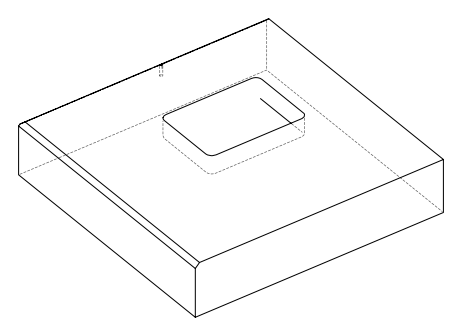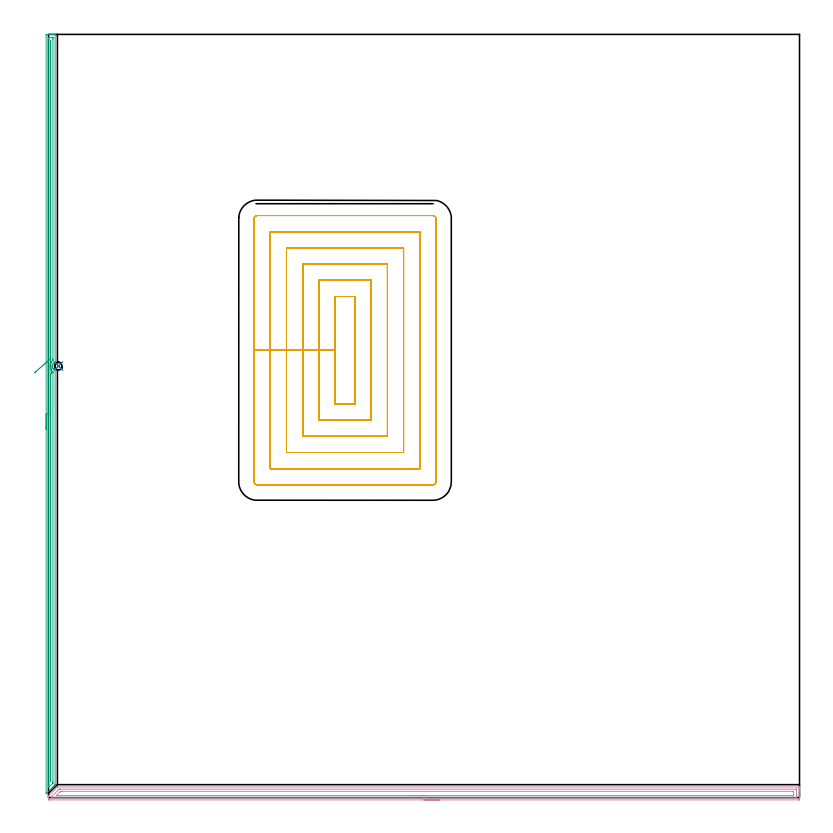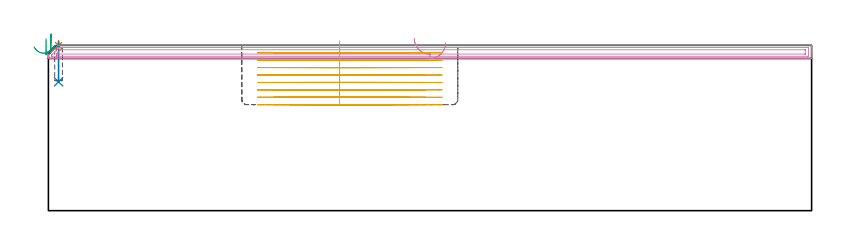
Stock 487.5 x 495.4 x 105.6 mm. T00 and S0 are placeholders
(PLAN: 5 operations, 3 tool changes, 61.9 min)
(1 SPOT_DRILL | STEP1POCKET | NXT0321_9005460120000 | 0.03 min | 2 mm3)
(2 DRILL_BLIND_HOLE_INTO_CENTER | STEP1POCKET | NXT0301_021 | 0.1 min | 440 mm3)
(3 AREA_MILL | FG_CHAMFER_SURFACE | UGT0205_001 | 11.98 min | 8325 mm3)
(4 AREA_MILL_1 | FG_CHAMFER_SURFACE_1 | UGT0205_001 | 11.89 min | 17093 mm3)
(5 MILL_RECTANGULAR_POCKET | POCKET_RECTANGULAR_STRAIGHT | UGT0201_095 | Follow Part, ap 5, ae 75% | 37.86 min | 1012633 mm3)
(TOOL NXT0321_9005460120000 | NC Spot Drill, 142deg, 12mm, Carbide, Uncoated | D12 PA142 FL30 Z2)
(TOOL NXT0301_021 | Carbide Drill 5mm [860.1-0500-015A1-MM 2214] | D5 PA140 FL28 Z2)
(TOOL UGT0205_001 | Chamfer Mill 20 x 3 x 45 deg. | D20 FL50 Z2)
(TOOL UGT0201_095 | End mill 20 mm | D20 R3 FL38 Z4)
(OP 1 SPOT_DRILL)
G17 G21 G94 G90
T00 M6
G54
G17 G0 G90 X6.5 Y280.1 S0 M3
G43 Z115.6 H0
G94 G81 G98 Z105.385 F250. R108.6
G80
M5
M2
(OP 2 DRILL_BLIND_HOLE_INTO_CENTER)
G17 G21 G94 G90
T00 M6
G54
G17 G0 G90 X6.5 Y280.1 S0 M3
G43 Z115.6 H1
G94 G81 G98 Z82.3 F250. R107.6
G80
M5
M2
(OP 3 AREA_MILL)
G17 G21 G94 G90
T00 M6
G54
G17 G0 G90 X-1.5 Y239. S1061 M3
G43 Z115.6 H0
Z109.8
G94 G1 Y239.038 Z108.928 F250.
Y239.152 Z108.064
Y239.341 Z107.212
Y239.603 Z106.38
Y239.937 Z105.574
Y240.34 Z104.8
Y240.808 Z104.064
Y241.34 Z103.372
Y241.929 Z102.729
Y242.572 Z102.14
Y243.264 Z101.608
Y244. Z101.14
Y244.774 Z100.737
Y245.58 Z100.403
Y246.412 Z100.141
Y247.264 Z99.952
Y248.128 Z99.838
Y249. Z99.8
Y494.777
X-1.498 Y495.073
X-1.494 Y495.39 Z99.803
X-1.21 Y495.4 Z100.087
X1.4 Z102.694
X1.926 Z103.223
X2.27 Z103.566
X2.796 Z104.092
X3.14 Z104.434
X3.827 Z105.127
X4.071 Z105.37
X4.187 Y495.398 Z105.479
X4.297 Y495.39 Z105.588
X4.3 Y495.223 Z105.6
Y282.962
Y282.508 Z105.585
X4.241 Y282.481 Z105.53
X4.01 Y282.387 Z105.308
X3.824 Y282.298 Z105.123
X3.763 Y282.262 Z105.062
X3.632 Y282.183 Z104.93
X3.575 Y282.144 Z104.873
X3.447 Y282.055 Z104.746
X3.346 Y281.968 Z104.644
X3.167 Y281.788 Z104.467
X3.006 Y281.593 Z104.304
X2.864 Y281.383 Z104.162
X2.743 Y281.162 Z104.04
X2.677 Y280.999 Z103.974
X2.654 Y280.945 Z103.952
X2.587 Y280.724 Z103.884
X2.56 Y280.596 Z103.858
X2.539 Y280.498 Z103.838
X2.53 Y280.411 Z103.827
X2.517 Y280.281 Z103.808
X2.516 Y280.269 Z103.807
X2.513 Y280.185 Z103.806
X2.514 Y280.147 Z103.803
X2.513 Y280.12 Z103.801
X2.511 Y280.083 Z103.802
Y280.042
X2.515 Y279.983 Z103.805
X2.516 Y279.973 Z103.806
X2.518 Y279.919 Z103.812
X2.525 Y279.834 Z103.818
X2.526 Y279.818 Z103.819
X2.538 Y279.73 Z103.836
X2.546 Y279.685 Z103.842
X2.559 Y279.596 Z103.858
X2.618 Y279.375 Z103.911
X2.704 Y279.136 Z104.001
X2.813 Y278.907 Z104.112
X2.944 Y278.689 Z104.244
X3.098 Y278.482 Z104.397
X3.218 Y278.353 Z104.517
X3.297 Y278.278 Z104.597
X3.345 Y278.233 Z104.645
X3.552 Y278.072 Z104.849
X3.575 Y278.058 Z104.871
X3.767 Y277.934 Z105.065
X3.84 Y277.897 Z105.138
X3.997 Y277.819 Z105.295
X4.145 Y277.759 Z105.443
X4.238 Y277.721 Z105.535
X4.295 Y277.692 Z105.591
X4.3 Y277.599 Z105.6
Y8.586
X4.297 Y8.405 Z105.589
X4.22 Y8.319 Z105.517
X2.944 Y7.044 Z104.244
X-1.441 Y2.658 Z99.856
X-1.494 Y2.617 Z99.803
X-1.496 Y2.629 Z99.802
X-1.499 Y2.691 Z99.799
X-1.5 Y249. Z99.8
X-0.086 Z101.214
X-0.085 Y492.728 Z101.215
X-0.084 Y492.989 Z101.216
X-0.081 Y493.305 Z101.219
X-0.079 Y493.376 Z101.221
X-0.003 Y493.39 Z101.297
X0.134 Y493.396 Z101.434
X0.53 Y493.399 Z101.83
X1. Y493.4 Z102.3
X2.742 Y493.398 Z104.042
X2.856 Y493.392 Z104.156
X2.879 Y493.39 Z104.179
X2.881 Y493.349 Z104.181
X2.884 Y493.252 Z104.184
X2.885 Y492.989 Z104.185
X2.886 Y492.356 Z104.186
Y284.749
X2.884 Y284.118 Z104.184
X2.882 Y283.986 Z104.182
X2.879 Y283.923 Z104.179
X2.873 Y283.896 Z104.173
X2.83 Y283.856 Z104.13
X2.529 Y283.589 Z103.829
X2.27 Y283.322 Z103.57
X2.109 Y283.128 Z103.409
X1.983 Y282.962 Z103.283
X1.751 Y282.602 Z103.051
X1.635 Y282.391 Z102.935
X1.481 Y282.068 Z102.781
X1.466 Y282.034 Z102.766
X1.456 Y282.011 Z102.756
X1.4 Y281.859 Z102.7
X1.245 Y281.333 Z102.545
X1.212 Y281.174 Z102.512
X1.154 Y280.855 Z102.454
X1.12 Y280.568 Z102.42
X1.104 Y280.281 Z102.404
X1.1 Y279.992 Z102.4
X1.118 Y279.676 Z102.418
X1.149 Y279.387 Z102.449
X1.206 Y279.046 Z102.506
X1.323 Y278.572 Z102.623
X1.349 Y278.493 Z102.649
X1.4 Y278.351 Z102.7
X1.539 Y278.016 Z102.839
X1.627 Y277.833 Z102.927
X1.751 Y277.599 Z103.051
X1.953 Y277.276 Z103.253
X2.27 Y276.872 Z103.57
X2.426 Y276.706 Z103.726
X2.594 Y276.55 Z103.894
X2.856 Y276.319 Z104.156
X2.879 Y276.286 Z104.179
X2.882 Y276.27 Z104.182
X2.884 Y276.231 Z104.184
X2.885 Y276.073 Z104.185
X2.886 Y10.373 Z104.186
X2.884 Y9.743 Z104.184
X2.88 Y9.48 Z104.18
X2.879 Y9.445 Z104.179
X2.851 Y9.411 Z104.151
X2.794 Y9.348 Z104.094
X2.706 Y9.256 Z104.006
X2.595 Y9.145 Z103.895
X0.248 Y6.798 Z101.548
X-0.001 Y6.557 Z101.299
X-0.055 Y6.506 Z101.245
X-0.079 Y6.493 Z101.221
X-0.081 Y6.533 Z101.219
X-0.084 Y6.798 Z101.216
X-0.085 Y7.153 Z101.215
X-0.086 Y7.431 Z101.214
Y249.
X1.328 Z102.628
X1.329 Y275.065 Z102.629
X1.331 Y275.212 Z102.631
X1.335 Y275.309 Z102.635
X1.338 Y275.345 Z102.638
X1.346 Y275.337 Z102.646
X1.4 Y275.281 Z102.7
X1.441 Y275.231 Z102.741
X1.459 Y275.208 Z102.759
X1.464 Y275.138 Z102.764
X1.47 Y274.992 Z102.77
X1.471 Y274.918 Z102.771
Y12.087
X1.468 Y11.267 Z102.768
X1.465 Y11.2 Z102.765
X1.4 Y10.411 Z102.7
X1.385 Y10.389 Z102.685
X1.372 Y10.373 Z102.672
X1.351 Y10.361 Z102.651
X1.334 Y10.358 Z102.634
X1.332 Y10.373 Z102.632
X1.33 Y10.398 Z102.63
X1.329 Y10.446 Z102.629
X1.328 Y249. Z102.628
Y249.872 Z102.667
Y250.736 Z102.78
Y251.588 Z102.969
Y252.42 Z103.232
Y253.226 Z103.565
Y254. Z103.968
Y254.736 Z104.437
Y255.428 Z104.968
Y256.071 Z105.557
Y256.66 Z106.201
Y257.192 Z106.893
Y257.66 Z107.628
Y258.063 Z108.402
Y258.397 Z109.208
Y258.659 Z110.04
Y258.848 Z110.892
Y258.962 Z111.757
Y259. Z112.628
G0 X1.804 Y275.362 Z113.116
G1 Y275.357 Z112.244
X1.801 Y275.429 Z111.374
X1.794 Y275.576 Z110.514
X1.783 Y275.797 Z109.671
X1.768 Y276.09 Z108.849
X1.751 Y276.455 Z108.057
X1.729 Y276.886 Z107.299
X1.705 Y277.382 Z106.582
X1.678 Y277.939 Z105.91
X1.648 Y278.552 Z105.29
X1.615 Y279.216 Z104.726
X1.581 Y279.927 Z104.222
X1.544 Y280.68 Z103.782
X1.505 Y281.468 Z103.409
X1.465 Y282.285 Z103.106
X1.424 Y283.125 Z102.876
X1.382 Y283.983 Z102.72
X1.34 Y284.85 Z102.64
X1.335 Y284.933 Z102.635
X1.331 Y285.128 Z102.631
X1.329 Y285.422 Z102.629
X1.328 Y285.57 Z102.628
X1.329 Y491.274 Z102.629
X1.332 Y491.348 Z102.632
X1.335 Y491.389 Z102.635
X1.353 Y491.392 Z102.653
X1.4 Y491.394 Z102.7
X1.458 Y491.39 Z102.758
X1.466 Y491.275 Z102.766
X1.47 Y491.202 Z102.77
X1.471 Y491.129 Z102.771
Y285.496
Y285.349
X1.466 Y285.056 Z102.766
X1.463 Y284.989 Z102.763
X1.458 Y284.979 Z102.758
X1.441 Y284.957 Z102.741
X1.4 Y284.911 Z102.7
X1.347 Y284.857 Z102.647
X1.34 Y284.85 Z102.64
X0.798 Y284.377 Z102.146
X0.226 Y283.877 Z101.716
X-0.372 Y283.355 Z101.355
X-0.991 Y282.813 Z101.064
X-1.627 Y282.258 Z100.846
X-2.275 Y281.691 Z100.702
X-2.93 Y281.119 Z100.634
X-3.586 Y280.545 Z100.642
X-4.24 Y279.973 Z100.726
X-4.886 Y279.409 Z100.885
X-5.519 Y278.856 Z101.119
X-6.134 Y278.318 Z101.425
X-6.727 Y277.8 Z101.801
X-7.293 Y277.305 Z102.244
X-7.827 Y276.838 Z102.75
X-8.327 Y276.402 Z103.317
X-8.787 Y276. Z103.94
X-9.205 Y275.635 Z104.613
G0 Z115.6
M5
M2
(OP 4 AREA_MILL_1)
G17 G21 G94 G90
T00 M6
G54
G17 G0 G90 X253.75 Y-1.5 S1061 M3
G43 Z115.6 H0
Z107.2
G94 G1 X253.712 Z106.328 F250.
X253.598 Z105.463
X253.409 Z104.612
X253.147 Z103.78
X252.813 Z102.974
X252.41 Z102.2
X251.942 Z101.464
X251.411 Z100.772
X250.821 Z100.129
X250.178 Z99.54
X249.486 Z99.008
X248.75 Z98.54
X247.976 Z98.137
X247.17 Z97.803
X246.338 Z97.541
X245.487 Z97.352
X244.622 Z97.238
X243.75 Z97.2
X0.625
X0.49 Y-1.499 Z97.201
X0.002 Y-1.491 Z97.205
X0. Y-1.231 Z97.466
Y-0.875 Z97.821
Y-0.337 Z98.358
Y0.018 Z98.713
Y0.912 Z99.61
X0.002 Y1.091 Z99.788
X0.029 Y1.13 Z99.828
X5.676 Y6.776 Z105.474
X5.806 Y6.898 Z105.587
X5.988 Y6.9 Z105.6
X487.322
X487.49 Y6.897 Z105.588
X487.493 Y6.832 Z105.523
X487.5 Y6.402 Z105.102
Y6.093 Z104.793
Y5.381 Z104.077
Y4.132 Z102.829
Y2.7 Z101.396
X487.499 Y-1.498 Z97.2
X487.498 Z97.199
X486.875 Y-1.5 Z97.2
X243.75
Y-0.086 Z98.614
X2.413 Y-0.085 Z98.615
X2.308 Y-0.084 Z98.616
X2.101 Y-0.079 Z98.621
X2.009 Y-0.07 Z98.63
X2.006 Y-0.04 Z98.66
X2.005 Y0.018 Z98.718
X2.009 Y0.422 Z99.122
X2.024 Y0.662 Z99.362
X2.264 Y0.912 Z99.612
X2.338 Y0.987 Z99.687
X6.36 Y5.01 Z103.71
X6.734 Y5.381 Z104.081
X6.811 Y5.453 Z104.153
X6.837 Y5.475 Z104.175
X6.882 Y5.479 Z104.179
X7.672 Y5.485 Z104.185
X7.776
X485.087
X485.192 Y5.483 Z104.183
X485.399 Y5.479 Z104.179
X485.491 Y5.47 Z104.17
X485.494 Y5.44 Z104.14
X485.496 Y5.381 Z104.081
X485.5 Y4.969 Z103.669
X485.499 Y0.501 Z99.201
X485.492 Y0.018 Z98.718
X485.49 Y-0.078 Z98.622
X485.296 Y-0.083 Z98.617
X485.191 Y-0.085 Z98.615
X243.75 Y-0.086 Z98.614
Y1.328 Z100.028
X5.327 Y1.329 Z100.029
X5.249 Y1.33 Z100.03
X5.163 Y1.334 Z100.034
X5.146 Y1.335 Z100.035
X5.152 Y1.344 Z100.044
X5.179 Y1.376 Z100.076
X5.35 Y1.55 Z100.25
X7.393 Y3.594 Z102.294
X7.585 Y3.784 Z102.484
X7.776 Y3.969 Z102.669
X7.885 Y4.064 Z102.764
X7.984 Y4.067 Z102.767
X8.194 Y4.07 Z102.77
X8.67 Y4.071 Z102.771
X9.086
X482.822
X483.3 Y4.07 Z102.77
X483.459 Y4.068 Z102.768
X483.484 Y4.066 Z102.766
X483.49 Y4.064 Z102.764
X483.493 Y4.034 Z102.734
X483.498 Y3.927 Z102.627
X483.499 Y3.794 Z102.494
X483.5 Y3.594 Z102.294
Y1.806 Z100.506
X483.499 Y1.606 Z100.306
X483.495 Y1.406 Z100.106
X483.49 Y1.35 Z100.05
X483.485 Y1.334 Z100.034
X483.477 Y1.333 Z100.033
X483.419 Y1.33 Z100.03
X483.3 Y1.329 Z100.029
X243.75 Y1.328 Z100.028
X242.879 Z100.066
X242.014 Z100.18
X241.162 Z100.369
X240.33 Z100.632
X239.524 Z100.965
X238.75 Z101.368
X238.014 Z101.837
X237.322 Z102.368
X236.679 Z102.957
X236.09 Z103.601
X235.559 Z104.293
X235.09 Z105.028
X234.687 Z105.802
X234.353 Z106.608
X234.091 Z107.44
X233.902 Z108.292
X233.788 Z109.157
X233.75 Z110.028
G0 Z115.6
M5
M2
(OP 5 MILL_RECTANGULAR_POCKET)
G17 G21 G94 G90
T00 M6
G54
G17 G0 G90 X186. Y319.277 S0 M3
G43 Z115.6 H0
Z108.6
G94 G1 Y290.4 Z100.862 F250.
Y255.5 F500.
X199.
Y325.3
X186.
Y290.4
X175.5
Y245.
X209.5
Y335.8
X175.5
Y290.4
X165.
Y234.5
X220.
Y346.3
X165.
Y290.4
X154.5
Y224.
X230.5
Y356.8
X154.5
Y290.4
X144.
Y213.5
X241.
Y367.3
X144.
Y290.4
X133.5
Y205.
G3 X135.5 Y203. R2.
G1 X249.5
G3 X251.5 Y205. R2.
G1 Y375.8
G3 X249.5 Y377.8 R2.
G1 X135.5
G3 X133.5 Y375.8 R2.
G1 Y290.4
Y289.4
G0 X186. Y319.277 Z103.862
G1 Y290.4 Z96.125 F250.
Y255.5 F500.
X199.
Y325.3
X186.
Y290.4
X175.5
Y245.
X209.5
Y335.8
X175.5
Y290.4
X165.
Y234.5
X220.
Y346.3
X165.
Y290.4
X154.5
Y224.
X230.5
Y356.8
X154.5
Y290.4
X144.
Y213.5
X241.
Y367.3
X144.
Y290.4
X133.5
Y205.
G3 X135.5 Y203. R2.
G1 X249.5
G3 X251.5 Y205. R2.
G1 Y375.8
G3 X249.5 Y377.8 R2.
G1 X135.5
G3 X133.5 Y375.8 R2.
G1 Y290.4
Y289.4
G0 X186. Y319.277 Z99.125
G1 Y290.4 Z91.387 F250.
Y255.5 F500.
X199.
Y325.3
X186.
Y290.4
X175.5
Y245.
X209.5
Y335.8
X175.5
Y290.4
X165.
Y234.5
X220.
Y346.3
X165.
Y290.4
X154.5
Y224.
X230.5
Y356.8
X154.5
Y290.4
X144.
Y213.5
X241.
Y367.3
X144.
Y290.4
X133.5
Y205.
G3 X135.5 Y203. R2.
G1 X249.5
G3 X251.5 Y205. R2.
G1 Y375.8
G3 X249.5 Y377.8 R2.
G1 X135.5
G3 X133.5 Y375.8 R2.
G1 Y290.4
Y289.4
G0 X186. Y319.277 Z94.387
G1 Y290.4 Z86.65 F250.
Y255.5 F500.
X199.
Y325.3
X186.
Y290.4
X175.5
Y245.
X209.5
Y335.8
X175.5
Y290.4
X165.
Y234.5
X220.
Y346.3
X165.
Y290.4
X154.5
Y224.
X230.5
Y356.8
X154.5
Y290.4
X144.
Y213.5
X241.
Y367.3
X144.
Y290.4
X133.5
Y205.
G3 X135.5 Y203. R2.
G1 X249.5
G3 X251.5 Y205. R2.
G1 Y375.8
G3 X249.5 Y377.8 R2.
G1 X135.5
G3 X133.5 Y375.8 R2.
G1 Y290.4
Y289.4
G0 X186. Y319.277 Z89.65
G1 Y290.4 Z81.912 F250.
Y255.5 F500.
X199.
Y325.3
X186.
Y290.4
X175.5
Y245.
X209.5
Y335.8
X175.5
Y290.4
X165.
Y234.5
X220.
Y346.3
X165.
Y290.4
X154.5
Y224.
X230.5
Y356.8
X154.5
Y290.4
X144.
Y213.5
X241.
Y367.3
X144.
Y290.4
X133.5
Y205.
G3 X135.5 Y203. R2.
G1 X249.5
G3 X251.5 Y205. R2.
G1 Y375.8
G3 X249.5 Y377.8 R2.
G1 X135.5
G3 X133.5 Y375.8 R2.
G1 Y290.4
Y289.4
G0 X186. Y319.277 Z84.912
G1 Y290.4 Z77.175 F250.
Y255.5 F500.
X199.
Y325.3
X186.
Y290.4
X175.5
Y245.
X209.5
Y335.8
X175.5
Y290.4
X165.
Y234.5
X220.
Y346.3
X165.
Y290.4
X154.5
Y224.
X230.5
Y356.8
X154.5
Y290.4
X144.
Y213.5
X241.
Y367.3
X144.
Y290.4
X133.5
Y205.
G3 X135.5 Y203. R2.
G1 X249.5
G3 X251.5 Y205. R2.
G1 Y375.8
G3 X249.5 Y377.8 R2.
G1 X135.5
G3 X133.5 Y375.8 R2.
G1 Y290.4
Y289.4
G0 X186. Y319.277 Z80.175
G1 Y290.4 Z72.437 F250.
Y255.5 F500.
X199.
Y325.3
X186.
Y290.4
X175.5
Y245.
X209.5
Y335.8
X175.5
Y290.4
X165.
Y234.5
X220.
Y346.3
X165.
Y290.4
X154.5
Y224.
X230.5
Y356.8
X154.5
Y290.4
X144.
Y213.5
X241.
Y367.3
X144.
Y290.4
X133.5
Y205.
G3 X135.5 Y203. R2.
G1 X249.5
G3 X251.5 Y205. R2.
G1 Y375.8
G3 X249.5 Y377.8 R2.
G1 X135.5
G3 X133.5 Y375.8 R2.
G1 Y290.4
Y289.4
G0 X186. Y319.277 Z75.437
G1 Y290.4 Z67.7 F250.
Y255.5 F500.
X199.
Y325.3
X186.
Y290.4
X175.5
Y245.
X209.5
Y335.8
X175.5
Y290.4
X165.
Y234.5
X220.
Y346.3
X165.
Y290.4
X154.5
Y224.
X230.5
Y356.8
X154.5
Y290.4
X144.
Y213.5
X241.
Y367.3
X144.
Y290.4
X133.5
Y205.
G3 X135.5 Y203. R2.
G1 X249.5
G3 X251.5 Y205. R2.
G1 Y375.8
G3 X249.5 Y377.8 R2.
G1 X135.5
G3 X133.5 Y375.8 R2.
G1 Y290.4
Y289.4
G0 Z115.6
M5
M2
